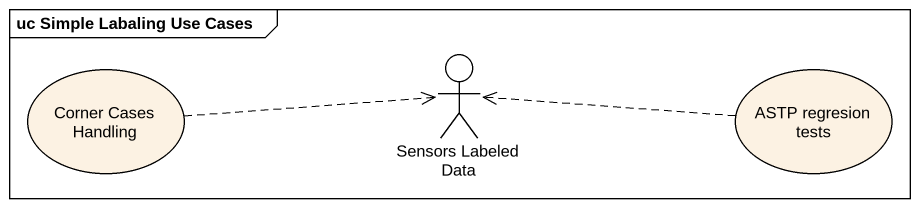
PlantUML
@startuml
mainframe uc Simple Labaling Use Cases
usecase "Corner Cases Handling" as Corner_Cases_Handling
actor "Sensors Labeled Data" as Sensors_Labeled_Data
usecase "ASTP regresion tests" as ASTP_regresion_tests
Corner_Cases_Handling .right.> Sensors_Labeled_Data
ASTP_regresion_tests .left.> Sensors_Labeled_Data
@enduml
